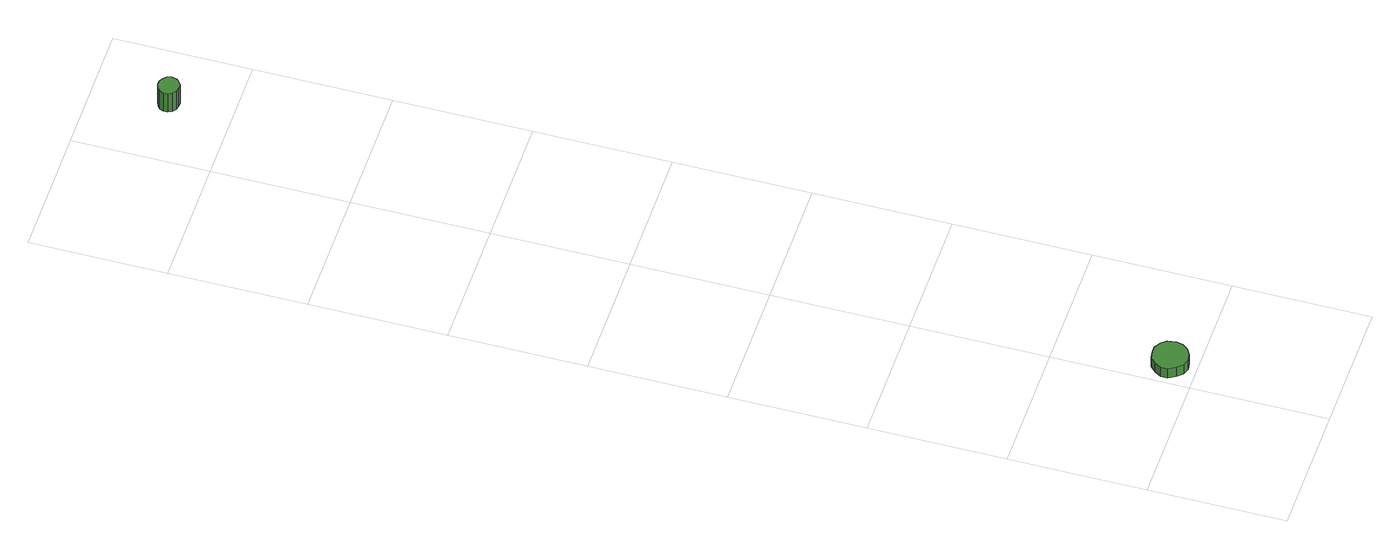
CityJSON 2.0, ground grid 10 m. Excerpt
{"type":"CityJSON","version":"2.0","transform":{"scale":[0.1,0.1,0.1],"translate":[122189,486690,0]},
"CityObjects":{
"tree1":{"type":"SolitaryVegetationObject","attributes":{"function":"something"},"geometry":[{"type":"MultiSurface","lod":"1","boundaries":[[[0,1,2,3,4,5,6,7,8,9,10,11,12,13,14]],[[15,16,17,18,19,20,21,22,23,24,25,26,27,28,29]],[[0,29,28,1]],[[1,28,27,2]],[[2,27,26,3]],[[3,26,25,4]],[[4,25,24,5]],[[5,24,23,6]],[[6,23,22,7]],[[7,22,21,8]],[[8,21,20,9]],[[9,20,19,10]],[[10,19,18,11]],[[11,18,17,12]],[[12,17,16,13]],[[13,16,15,14]],[[14,15,29,0]]]}]},
"tree2":{"type":"SolitaryVegetationObject","attributes":{"function":"something"},"geometry":[{"type":"MultiSurface","lod":"1","boundaries":[[[30,31,32,33,34,35,36,37,38,39,40,41,42,43,44]],[[45,46,47,48,49,50,51,52,53,54,55,56,57,58,59]],[[30,59,58,31]],[[31,58,57,32]],[[32,57,56,33]],[[33,56,55,34]],[[34,55,54,35]],[[35,54,53,36]],[[36,53,52,37]],[[37,52,51,38]],[[38,51,50,39]],[[39,50,49,40]],[[40,49,48,41]],[[41,48,47,42]],[[42,47,46,43]],[[43,46,45,44]],[[44,45,59,30]]]}]}
},
"vertices":[
[31,19,9],[30,25,9],[27,29,9],[22,32,9],[17,32,9],[12,31,9],[8,27,9],[5,22,9],[5,17,9],[8,12,9],[12,8,9],[17,6,9],[22,7,9],[27,10,9],[30,14,9],[30,14,0],[27,10,0],[22,7,0],[17,6,0],[12,8,0],[8,12,0],[5,17,0],[5,22,0],[8,27,0],[12,31,0],[17,32,0],[22,32,0],[27,29,0],[30,25,0],[31,19,0],
[57,745,23],[56,748,23],[54,750,23],[51,752,23],[48,752,23],[45,751,23],[42,749,23],[41,746,23],[41,743,23],[42,740,23],[45,738,23],[48,737,23],[51,737,23],[54,739,23],[56,741,23],[56,741,5],[54,739,5],[51,737,5],[48,737,5],[45,738,5],[42,740,5],[41,743,5],[41,746,5],[42,749,5],[45,751,5],[48,752,5],[51,752,5],[54,750,5],[56,748,5],[57,745,5]
]}
